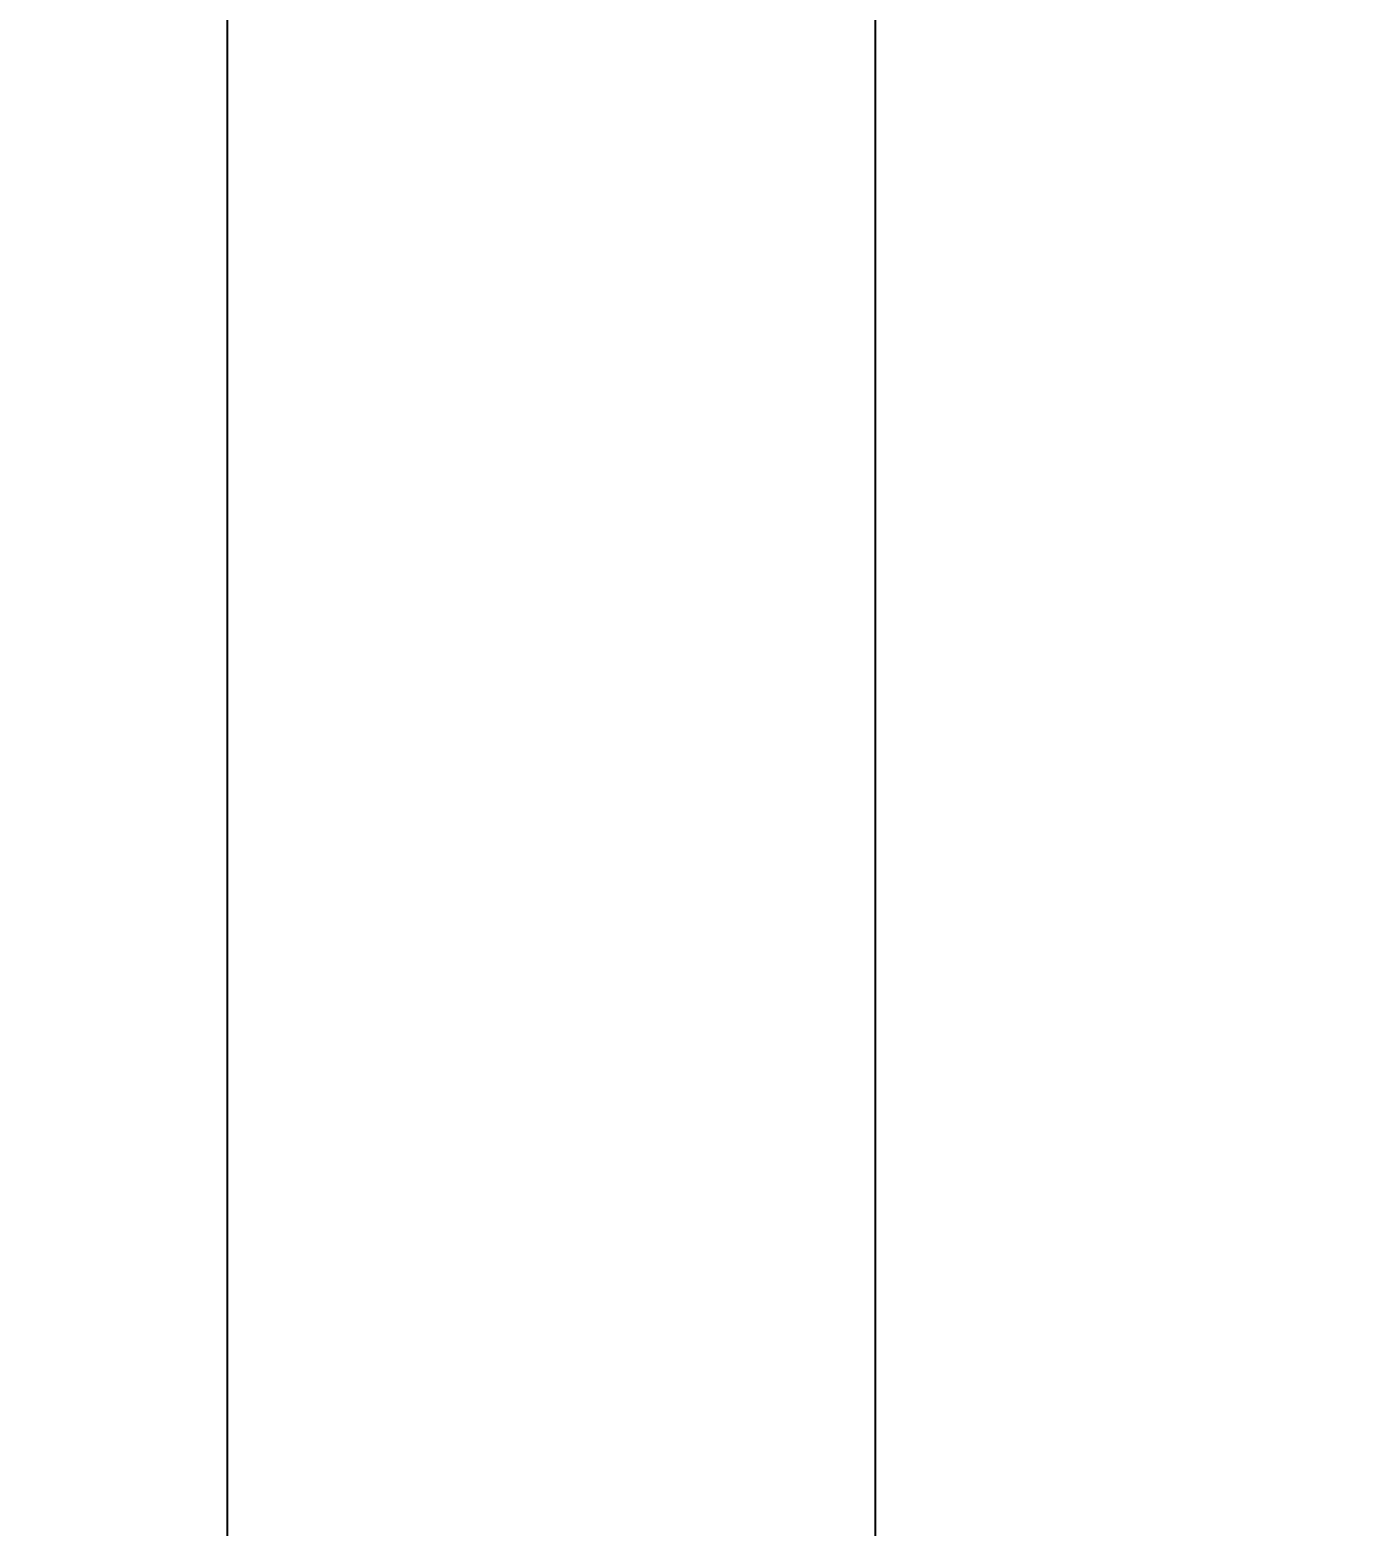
# Model space of a CAD drawing. Header units: millimetres. Extents: x 60229 to 91621, y 21923 to 36546.
# Drawn here: x 68975.4 to 69219.2, y 29890.3 to 30165.9 of the extents above; entities that cross this region are included whole.
import ezdxf

# ---------------------------------------------------------------- set-up
doc = ezdxf.new("R2010")
doc.units = ezdxf.units.MM
doc.styles.add('ROMANS', font='romans.shx', dxfattribs={"bigfont": 'fhg.shx'})
doc.dimstyles.new('STANDARD$0', dxfattribs={"dimscale": 12, "dimtxt": 2, "dimasz": 3, "dimexe": 2, "dimexo": 1, "dimgap": 1, "dimtad": 1, "dimdec": 0, "dimzin": 0, "dimdsep": 46, "dimtxsty": 'ROMANS', "dimcen": 0, "dimclrd": 3, "dimclre": 3, "dimclrt": 7, "dimadec": 0, "dimazin": 0, "dimtfac": 0.5, "dimtdec": 0, "dimtix": 1, "dimtmove": 1, "dimatfit": 3, "dimfxl": 1, "dimtolj": 1, "dimtzin": 0, "dimarcsym": 0})

# ---------------------------------------------------------------- blocks, each defined once
blk = doc.blocks.new('*D213')
at = {"color": 3, "lineweight": -2, "transparency": 16777216}
for p, q in [((69263.42, 30306.64), (69109.18, 30306.64)), ((69131.18, 30273.64), (69131.18, 29039.64)), ((69263.42, 29006.64), (69109.18, 29006.64))]:
    blk.add_line(p, q, dxfattribs=at)
at = {"color": 3, "transparency": 16777216}
for points in [[(69125.68, 30273.64), (69136.68, 30273.64), (69131.18, 30306.64)], [(69125.68, 29039.64), (69136.68, 29039.64), (69131.18, 29006.64)]]:
    blk.add_solid(points, dxfattribs=at)
at = {"lineweight": -2, "transparency": 16777216, "insert": (69109.18, 29656.64), "char_height": 22, "attachment_point": 5, "rotation": 90, "style": 'ROMANS'}
blk.add_mtext('\\A1;1300', dxfattribs=at)
blk = doc.blocks.new('*D215')
at = {"color": 3, "lineweight": -2, "transparency": 16777216}
for p, q in [((69213.42, 30556.64), (68989.8, 30556.64)), ((69011.8, 28989.64), (69011.8, 30523.64)), ((69213.42, 28956.64), (68989.8, 28956.64))]:
    blk.add_line(p, q, dxfattribs=at)
at = {"color": 3, "transparency": 16777216}
for points in [[(69006.3, 30523.64), (69017.3, 30523.64), (69011.8, 30556.64)], [(69006.3, 28989.64), (69017.3, 28989.64), (69011.8, 28956.64)]]:
    blk.add_solid(points, dxfattribs=at)
at = {"lineweight": -2, "transparency": 16777216, "insert": (68989.8, 29756.64), "char_height": 22, "attachment_point": 5, "rotation": 90, "style": 'ROMANS'}
blk.add_mtext('\\A1;1600', dxfattribs=at)

msp = doc.modelspace()

# ---------------------------------------------------------------- dimensions: what is measured, and where the dimension line sits
at = {"lineweight": -2}
for base, p1, p2, picture, middle in [((69011.8, 30556.64), (69224.42, 28956.64), (69224.42, 30556.64), '*D215', (68989.8, 29756.64)), ((69131.18, 29006.64), (69274.42, 30306.64), (69274.42, 29006.64), '*D213', (69109.18, 29656.64))]:
    dim = msp.add_linear_dim(base=base, p1=p1, p2=p2, angle=90, dimstyle='STANDARD$0', override={"dimscale": 11, "dimclrt": 256, "dimfxl": 1.25}, dxfattribs=at)
    dim.commit()
    dim.dimension.update_dxf_attribs({"geometry": picture, "text_midpoint": middle})

doc.saveas('drawing.dxf')
